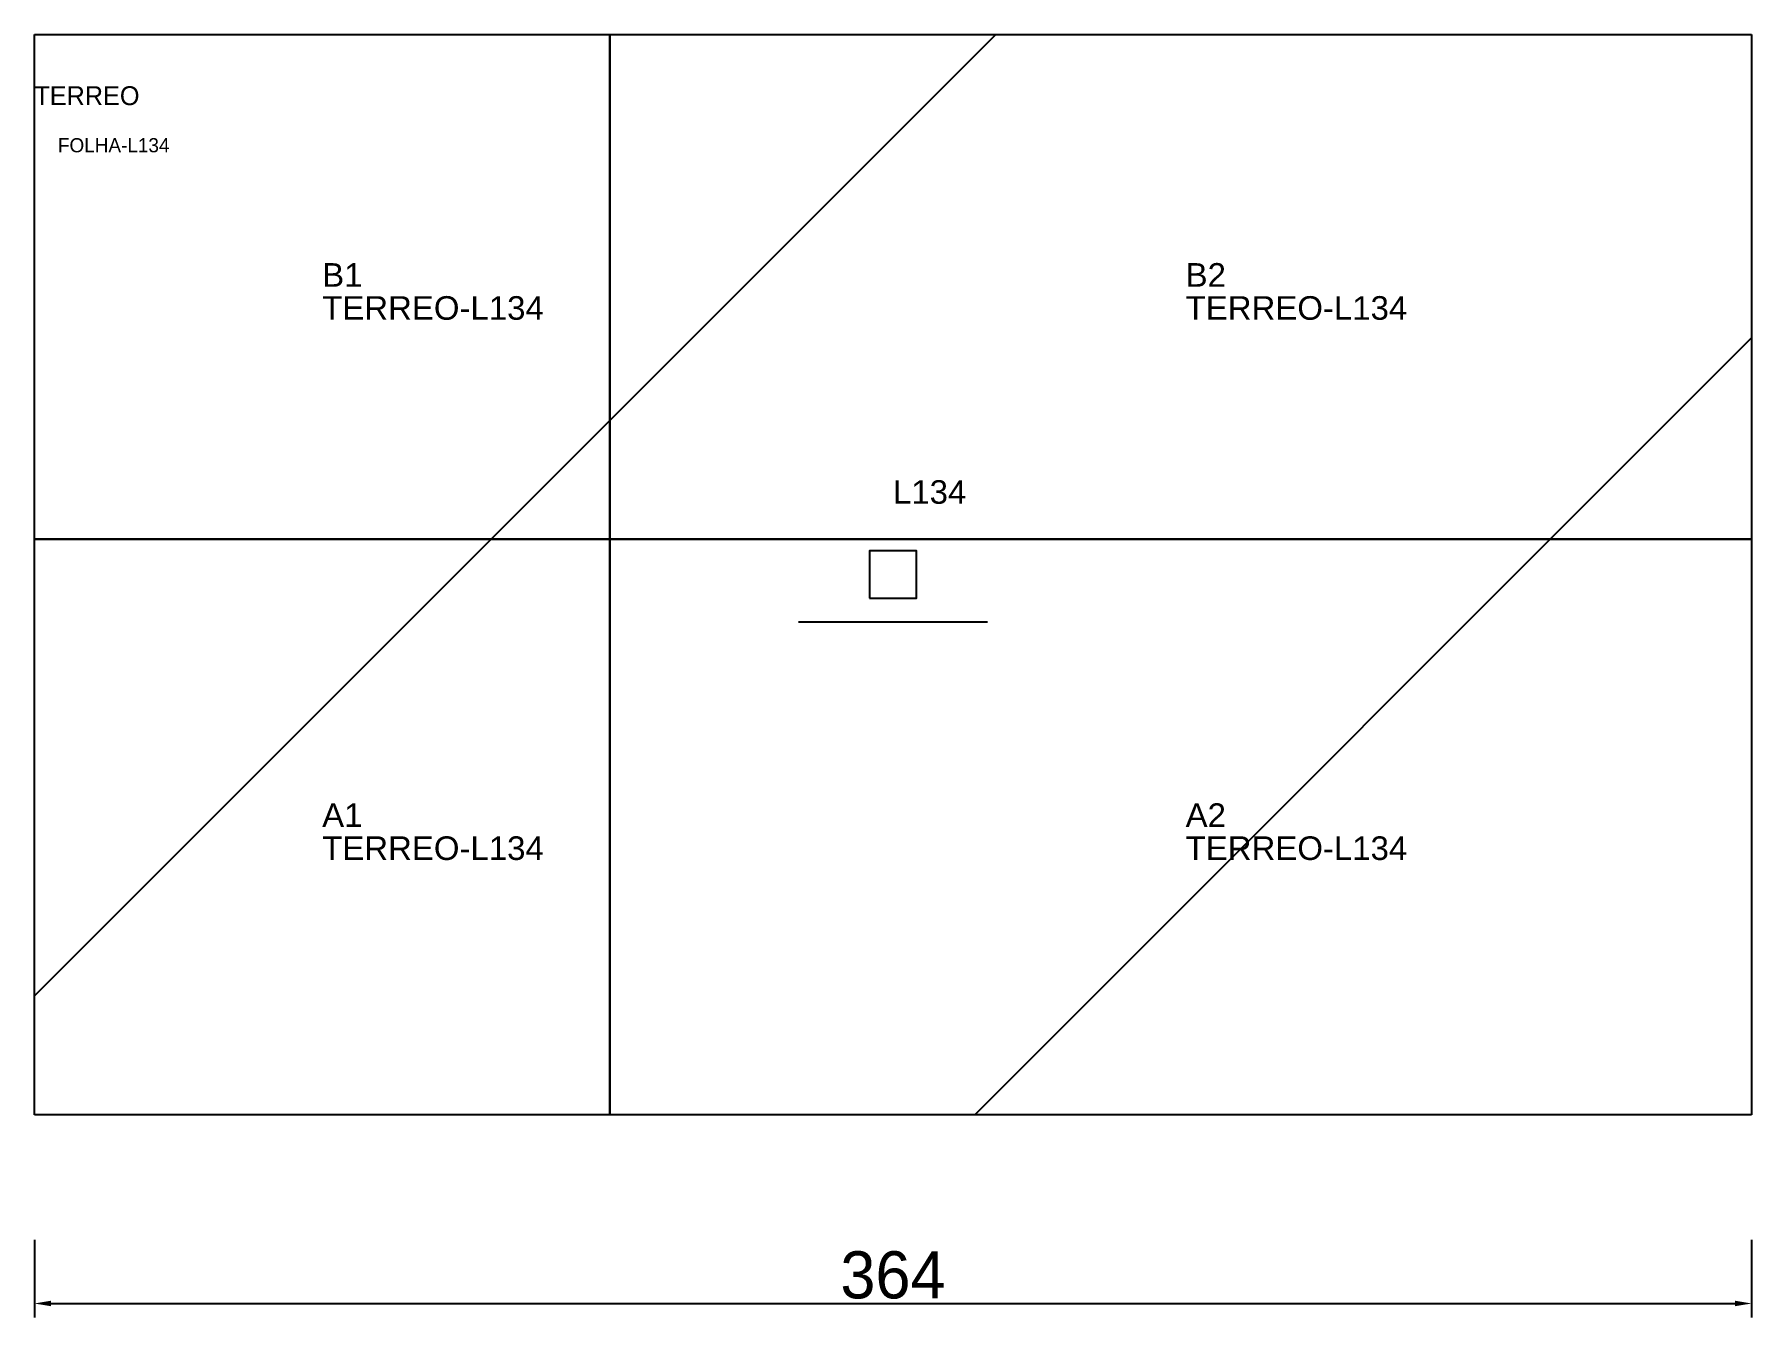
# Model space of a CAD drawing. Header units: metres. Extents: x 222 to 586, y -70 to 202.
import ezdxf

# ---------------------------------------------------------------- set-up
doc = ezdxf.new("R2010")
doc.units = ezdxf.units.M
for name, color, linetype in [('3', 3, 'CONTINUOUS'), ('AUX00', 7, 'CONTINUOUS'), ('COTA', 241, 'CONTINUOUS'), ('FOLHA', 255, 'CONTINUOUS'), ('Hachura', 251, 'CONTINUOUS'), ('NOMENCLATURA', 7, 'CONTINUOUS'), ('Nível', 160, 'CONTINUOUS'), ('Painéis', 200, 'CONTINUOUS'), ('Pilares', 5, 'CONTINUOUS'), ('SARR_2.2x7', 40, 'CONTINUOUS')]:
    doc.layers.add(name, color=color, linetype=linetype)
doc.styles.add('ARIAL', font='Arial.ttf')
doc.styles.add('STR_STANDARD', font='arial.ttf')
doc.dimstyles.new('EZ DXF', dxfattribs={"dimtxt": 10, "dimasz": 3.5, "dimexe": 3, "dimexo": 1.5, "dimgap": 1, "dimtad": 1, "dimdec": 1, "dimdsep": 46, "dimcen": 2.5, "dimazin": 3, "dimtfac": 1, "dimtmove": 0, "dimatfit": 3})

msp = doc.modelspace()

# ---------------------------------------------------------------- hatches: boundary and pattern name
at = {"layer": 'Hachura'}
h = msp.add_hatch(dxfattribs=at)
h.set_pattern_fill('ANSI31', scale=50)
h.paths.add_polyline_path([(222.2, 201.5), (586.16, 201.5), (586.16, -27.48), (222.2, -27.48)])
h = msp.add_hatch(dxfattribs=at)
h.set_pattern_fill('ANSI31', scale=50)
h.paths.add_polyline_path([(222.2, 201.5), (586.16, 201.5), (586.16, -27.48), (222.2, -27.48)])

# ---------------------------------------------------------------- linework, layer by layer
at = {"layer": '3'}
for points in [[(344.2, -27.48), (344.2, 201.5)], [(344.2, -27.48), (344.2, 201.5)], [(222.2, 94.52), (586.16, 94.52)], [(222.2, 94.52), (586.16, 94.52)]]:
    msp.add_lwpolyline(points, close=True, dxfattribs=at)
at = {"layer": 'Painéis', "color": 200}
for p, q in [((222.2, 201.5), (586.16, 201.5)), ((222.2, -27.48), (222.2, 201.5)), ((222.2, 201.5), (586.16, 201.5)), ((222.2, -27.48), (222.2, 201.5)), ((586.16, 201.5), (586.16, -27.48)), ((586.16, 201.5), (586.16, -27.48)), ((586.16, -27.48), (222.2, -27.48)), ((586.16, -27.48), (222.2, -27.48))]:
    msp.add_line(p, q, dxfattribs=at)
at = {"layer": 'Pilares'}
msp.add_lwpolyline([(399.18, 82.01), (409.18, 82.01), (409.18, 92.01), (399.18, 92.01)], close=True, dxfattribs=at)
msp.add_lwpolyline([(399.18, 82.01), (409.18, 82.01), (409.18, 92.01), (399.18, 92.01)], close=True, dxfattribs=at)
at = {"layer": 'SARR_2.2x7'}
msp.add_line((384.18, 77.01), (424.18, 77.01), dxfattribs=at)
msp.add_line((384.18, 77.01), (424.18, 77.01), dxfattribs=at)

# ---------------------------------------------------------------- texts
at = {"layer": '3', "style": 'STR_STANDARD'}
for s, p in [('B1', (283.2, 148.01)), ('B1', (283.2, 148.01)), ('B2', (466.2, 148.01)), ('B2', (466.2, 148.01)), ('A1', (283.2, 33.52)), ('A1', (283.2, 33.52)), ('A2', (466.2, 33.52)), ('A2', (466.2, 33.52))]:
    msp.add_text(s, height=5, dxfattribs=at).set_placement(p)
at = {"layer": 'AUX00', "style": 'STR_STANDARD'}
for p in [(283.2, 141.01), (283.2, 141.01), (466.2, 141.01), (466.2, 141.01), (283.2, 26.52), (283.2, 26.52), (466.2, 26.52), (466.2, 26.52)]:
    msp.add_text('TERREO-L134', height=5, dxfattribs=at).set_placement(p)
at = {"layer": 'FOLHA'}
msp.add_text('FOLHA-L134', height=3, dxfattribs=at).set_placement((227.2, 176.5))
msp.add_text('FOLHA-L134', height=3, dxfattribs=at).set_placement((227.2, 176.5))
at = {"layer": 'NOMENCLATURA', "insert": (404.18, 107.01), "char_height": 5, "attachment_point": 1, "style": 'ARIAL'}
msp.add_mtext('L134', dxfattribs=at)
msp.add_mtext('L134', dxfattribs=at)
at = {"layer": 'Nível'}
msp.add_text('TERREO', height=4, dxfattribs=at).set_placement((222.2, 186.5))
msp.add_text('TERREO', height=4, dxfattribs=at).set_placement((222.2, 186.5))

# ---------------------------------------------------------------- dimensions: what is measured, and where the dimension line sits
at = {"layer": 'COTA'}
msp.add_linear_dim(base=(222.2, -67.48), p1=(222.2, -52.48), p2=(586.16, -52.48), dimstyle='EZ DXF', dxfattribs=at).render()
msp.add_linear_dim(base=(222.2, -67.48), p1=(222.2, -52.48), p2=(586.16, -52.48), dimstyle='EZ DXF', dxfattribs=at).render()

doc.saveas('drawing.dxf')
